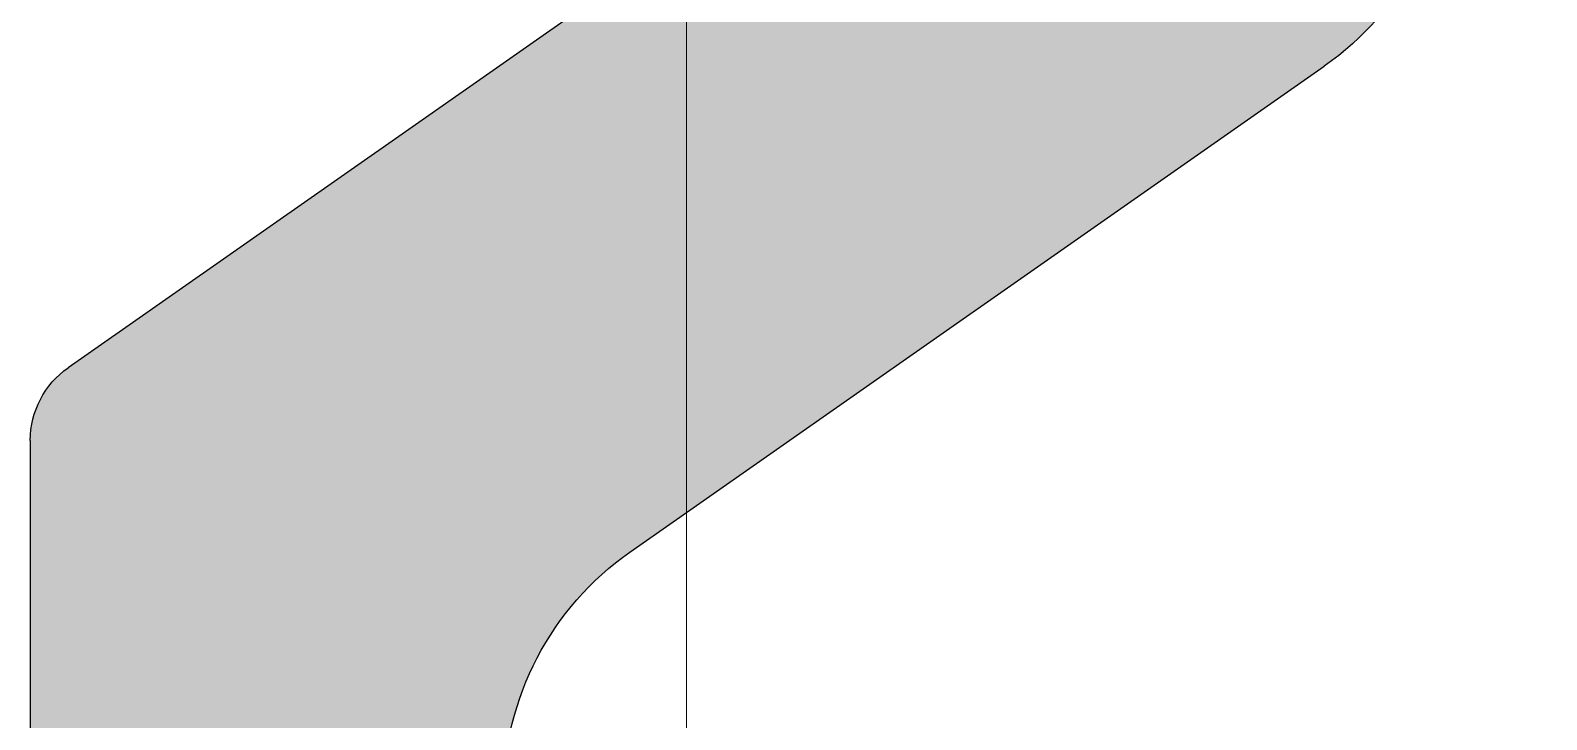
# Model space of a CAD drawing. Extents: x -82 to 113, y -82 to 93.
# Drawn here: x 26.3684 to 26.5702, y 70.5932 to 70.685 of the extents above; entities that cross this region are included whole.
import ezdxf

# ---------------------------------------------------------------- set-up
doc = ezdxf.new("R2010")
doc.units = 0
doc.header["$MEASUREMENT"] = 0
doc.layers.get('0').update_dxf_attribs({"linetype": 'CONTINUOUS'})
doc.layers.add('I-Strut', color=7, linetype='CONTINUOUS')
doc.layers.add('VENT', color=5, linetype='CONTINUOUS')

# ---------------------------------------------------------------- blocks, each defined once
blk = doc.blocks.new('hdgh')
at = {"color": 7, "linetype": 'Continuous', "lineweight": 15}
blk.add_line((0.1001102362205337, 0.2249308078258165), (0.1001102362205337, -0.2246754913867814), dxfattribs=at)
blk = doc.blocks.new('25198-18.6mmX6.0mm_Std_I-Strut')
at = {"layer": 'I-Strut'}
h = blk.add_hatch(color=256, dxfattribs=at)
h.dxf.hatch_style = 1
h.paths.add_polyline_path([(0.1416084514616891, -0.005036498778142329, 0.2446984432290934), (0.1319334273263682, 0), (-0.1319334273263682, 0, 0.2446984432290932), (-0.1416084514616891, -0.005036498778142329), (-0.2113792829463875, -0.1046795726918015, -0.2446984432324435), (-0.2371793473076104, -0.1181102361001649), (-0.2551635538026721, -0.1181102360999375, -0.1316524975849352), (-0.2610690656074627, -0.116527858980902), (-0.2992125981199933, -0.09450568021679828), (-0.3383303082572257, -0.07192105973926413, 0.1316524975860375), (-0.3422673161270444, -0.07086614165996252), (-0.3503937004299473, -0.07086614165996252, 0.4142135623714035), (-0.3661417319100337, -0.086614173139958), (-0.3661417319101474, -0.1062992124900575), (-0.3661417319101474, -0.2007874013700075), (-0.3661417319101474, -0.2204724407198455, 0.4142135623648995), (-0.3503937004305585, -0.2362204721998751), (-0.3422673161271511, -0.2362204722001024, 0.1316524975949042), (-0.338330308256853, -0.2351655541207169), (-0.2992125981199933, -0.2125809336430393), (-0.2692913383081518, -0.195305886236247, -0.1316524975851423), (-0.2456692910885956, -0.1889763777601274), (-0.2140001204354727, -0.1889763777599001, 0.2446984432270878), (-0.1817500399848497, -0.172188048499519), (-0.1170455465549693, -0.07978045518040988, -0.24469844322899), (-0.08479546610401711, -0.06299212592000458), (0.08479546610401711, -0.06299212592000458, -0.2446984432292089), (0.117045546554988, -0.07978045518043653), (0.18175003998475, -0.1721880484995389, 0.2446984432273065), (0.2140001204353023, -0.1889763777599001), (0.2456692910885957, -0.1889763777601275, -0.1316524975856055), (0.2692913383082263, -0.19530588623629), (0.3383303082568625, -0.2351655541207224, 0.1316524975945482), (0.342267316127151, -0.2362204722001024), (0.3503937004304448, -0.2362204721998751, 0.4142135623648996), (0.3661417319099201, -0.2204724407199592), (0.3661417319099201, -0.2007874013700075), (0.3661417319099201, -0.1062992124900575), (0.3661417319100337, -0.08661417314013989, 0.4142135623747866), (0.3503937004299473, -0.07086614165996252), (0.3422673161269307, -0.07086614165996252, 0.1316524975875666), (0.3383303082568589, -0.07192105973934465), (0.261069065607602, -0.1165278589808872, -0.1316524975843518), (0.2551635538027288, -0.1181102360999375), (0.2371793473076103, -0.1181102361001649, -0.2446984432324437), (0.2113792829463874, -0.1046795726918015)])
for p, q in [((-0.1319334273264303, 0), (0.1319334273264303, 0)), ((-0.2113792829463819, -0.1046795726917935), (-0.1416084514617069, -0.005036498778167697)), ((-0.1170455465548912, -0.0797804551802983), (-0.1817500399849905, -0.17218804849972))]:
    blk.add_line(p, q, dxfattribs=at)
for centre, radius, start, end in [((-0.1319334273263682, -0.01181102361005168), 0.01181102361005168, 90.0000000003013, 145.000000000163), ((-0.08479546610401711, -0.1023622046200442), 0.03937007870003964, 89.99999999993052, 144.9999999997922), ((-0.2140001204357554, -0.1496062990599172), 0.03937007869998282, 269.9999999997716, 324.9999999996333)]:
    blk.add_arc(centre, radius, start, end, dxfattribs=at)
blk = doc.blocks.new('3205_Sash_Yoke_Assembly')
at = {"xscale": -1, "rotation": 270}
blk.add_blockref('25198-18.6mmX6.0mm_Std_I-Strut', (0.2030678497570533, -1.114857872701686), dxfattribs=at)
blk = doc.blocks.new('3200_Meeting_Stile_Assembly')
at = {"xscale": -1}
blk.add_blockref('3205_Sash_Yoke_Assembly', (1.014875000000018, 2.240000082920659), dxfattribs=at)

msp = doc.modelspace()

# ---------------------------------------------------------------- block references
msp.add_blockref('hdgh', (26.35560192000467, 70.50850146429624))
at = {"layer": 'VENT', "xscale": -1, "rotation": 180}
msp.add_blockref('3200_Meeting_Stile_Assembly', (25.55656821522366, 71.62362920543643), dxfattribs=at)

doc.saveas('drawing.dxf')
